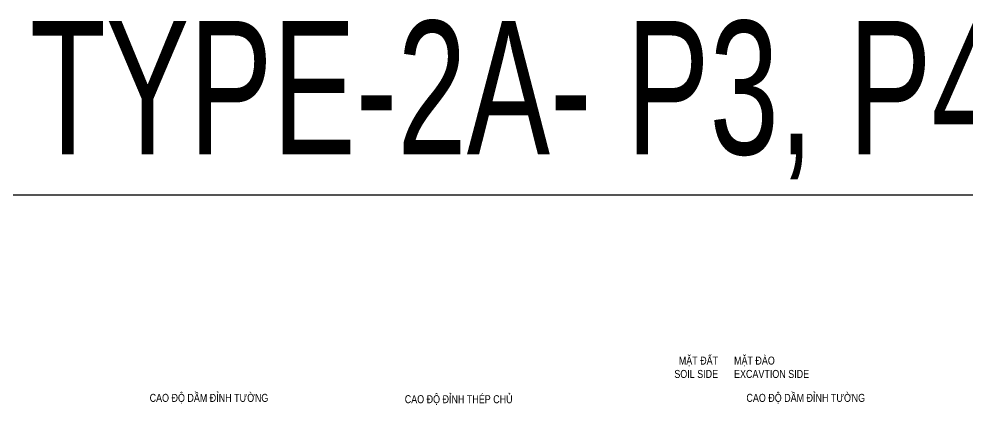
# Model space of a CAD drawing. Header units: millimetres. Extents: x 2746337 to 7547699, y -363432 to 15720.
# Drawn here: x 2972833 to 3008379, y 1214 to 15720 of the extents above; entities that cross this region are included whole.
import ezdxf
from ezdxf.enums import TextEntityAlignment as Align

# ---------------------------------------------------------------- set-up
doc = ezdxf.new("R2010")
doc.units = ezdxf.units.MM
doc.header["$LTSCALE"] = 1200
for name, color, linetype, lineweight in [('030_Label', 4, 'Continuous', 5), ('LEADER', 8, 'Continuous', 9), ('TEXTVN', 2, 'Continuous', 20)]:
    doc.layers.add(name, color=color, linetype=linetype, lineweight=lineweight)
doc.styles.add('DB_Arial', font='arial.ttf', dxfattribs={"width": 0.8})
doc.styles.add('VNROMANS', font='VHAVAN.TTF', dxfattribs={"width": 0.8})

msp = doc.modelspace()

# ---------------------------------------------------------------- linework, layer by layer
msp.add_lwpolyline([(2951292.7, 9128.3), (3044810, 9128.3), (3044810, -68024), (2951292.7, -68024)], close=True)
at = {"layer": 'LEADER', "lineweight": 20}
for points in [[(2996544.7, 2066.9, 0, 150, 0), (2997044.7, 2066.9, 0, 0, 0), (2999044.7, 2066.9, 0, 0, 0)], [(3002144.7, 2066.9, 0, 150, 0), (3001644.7, 2066.9, 0, 0, 0), (2999644.7, 2066.9, 0, 0, 0)]]:
    msp.add_lwpolyline(points, format="xyseb", dxfattribs=at)

# ---------------------------------------------------------------- texts
at = {"layer": '030_Label', "style": 'VNROMANS', "width": 0.7}
msp.add_text('type-2a- p3, p4, p5', height=5000, dxfattribs=at).set_placement((2995607.8, 13145.4), align=Align.MIDDLE_CENTER)
at = {"layer": 'TEXTVN', "style": 'DB_Arial', "width": 0.8}
for s, p in [('MẶT ĐẤT', (2999044.7, 2766.9)), ('SOIL SIDE', (2999044.7, 2266.9))]:
    msp.add_text(s, height=300, dxfattribs=at).set_placement(p, align=Align.RIGHT)
for s, p in [('MẶT ĐÀO', (2999644.7, 2766.9)), ('EXCAVTION SIDE', (2999644.7, 2266.9)), ('CAO ĐỘ DẦM ĐỈNH TƯỜNG', (2977733.1, 1370)), ('CAO ĐỘ ĐỈNH THÉP CHỦ', (2987298.6, 1320)), ('CAO ĐỘ DẦM ĐỈNH TƯỜNG', (3000108.5, 1370))]:
    msp.add_text(s, height=300, dxfattribs=at).set_placement(p)

doc.saveas('drawing.dxf')
